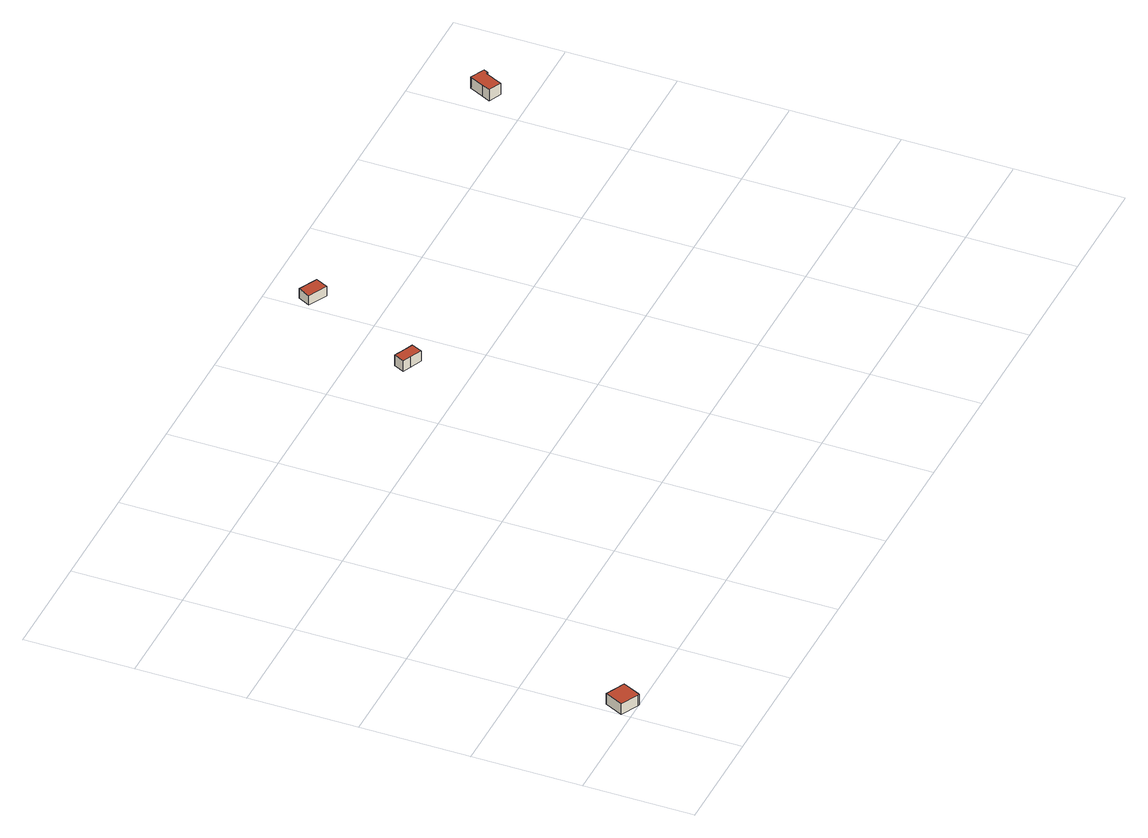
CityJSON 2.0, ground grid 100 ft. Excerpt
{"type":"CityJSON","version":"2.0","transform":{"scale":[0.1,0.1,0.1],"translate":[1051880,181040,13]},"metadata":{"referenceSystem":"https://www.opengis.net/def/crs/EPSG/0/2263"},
"CityObjects":{
"building1":{"type":"Building","attributes":{"name":"Bldg_3511004001","BIN":"4515212"},"geometry":[{"type":"MultiSurface","lod":"2","boundaries":[[[0,1,2,3,4,5]],[[6,7,8,9,10,11]],[[0,5,11,10]],[[1,0,10,9]],[[2,1,9,8]],[[3,2,8,7]],[[4,3,7,6]],[[5,4,6,11]]],"semantics":{"surfaces":[{"type":"RoofSurface","BIN":"4515212"},{"type":"GroundSurface"},{"type":"WallSurface"}],"values":[0,1,2,2,2,2,2,2]}}]},
"building2":{"type":"Building","attributes":{"name":"Bldg_3511020150","BIN":"4573755"},"geometry":[{"type":"MultiSurface","lod":"2","boundaries":[[[12,13,14,15,16,17]],[[18,19,20,21,22,23]],[[12,17,23,22]],[[13,12,22,21]],[[14,13,21,20]],[[15,14,20,19]],[[16,15,19,18]],[[17,16,18,23]]],"semantics":{"surfaces":[{"type":"RoofSurface","BIN":"4573755"},{"type":"GroundSurface"},{"type":"WallSurface"}],"values":[0,1,2,2,2,2,2,2]}}]},
"building3":{"type":"Building","attributes":{"name":"Bldg_3511013958","BIN":"4573751"},"geometry":[{"type":"MultiSurface","lod":"2","boundaries":[[[24,25,26,27]],[[28,29,30,31]],[[28,31,27,26]],[[29,28,26,25]],[[30,29,25,24]],[[31,30,24,27]]],"semantics":{"surfaces":[{"type":"GroundSurface"},{"type":"RoofSurface","BIN":"4573751"},{"type":"WallSurface"}],"values":[0,1,2,2,2,2]}}]},
"building4":{"type":"Building","attributes":{"name":"Bldg_3511005701","BIN":"4515286"},"geometry":[{"type":"MultiSurface","lod":"2","boundaries":[[[32,33,34,35,36,37,38]],[[39,40,41,42,43,44,45]],[[39,45,38,37]],[[40,39,37,36]],[[41,40,36,35]],[[42,41,35,34]],[[43,42,34,33]],[[44,43,33,32]],[[45,44,32,38]]],"semantics":{"surfaces":[{"type":"GroundSurface"},{"type":"RoofSurface","BIN":"4515286"},{"type":"WallSurface"}],"values":[0,1,2,2,2,2,2,2,2]}}]}
},
"vertices":[
[192,12,111],[268,171,111],[88,256,111],[7,86,111],[171,7,111],[186,0,111],[171,7,2],[7,86,2],[88,256,2],[268,171,2],[192,12,2],[186,0,2],
[3602,3553,184],[3496,3601,184],[3452,3504,184],[3521,3473,184],[3634,3422,184],[3678,3519,184],[3634,3422,77],[3521,3473,77],[3452,3504,77],[3496,3601,77],[3602,3553,77],[3678,3519,77],
[4143,4481,72],[3970,4568,72],[4026,4680,72],[4199,4594,72],[4026,4680,169],[3970,4568,169],[4143,4481,169],[4199,4594,169],
[7327,4403,29],[7313,4410,29],[7236,4250,29],[7121,4305,29],[7158,4381,29],[7220,4509,29],[7348,4447,29],[7220,4509,148],[7158,4381,148],[7121,4305,148],[7236,4250,148],[7313,4410,148],[7327,4403,148],[7348,4447,148]
]}
